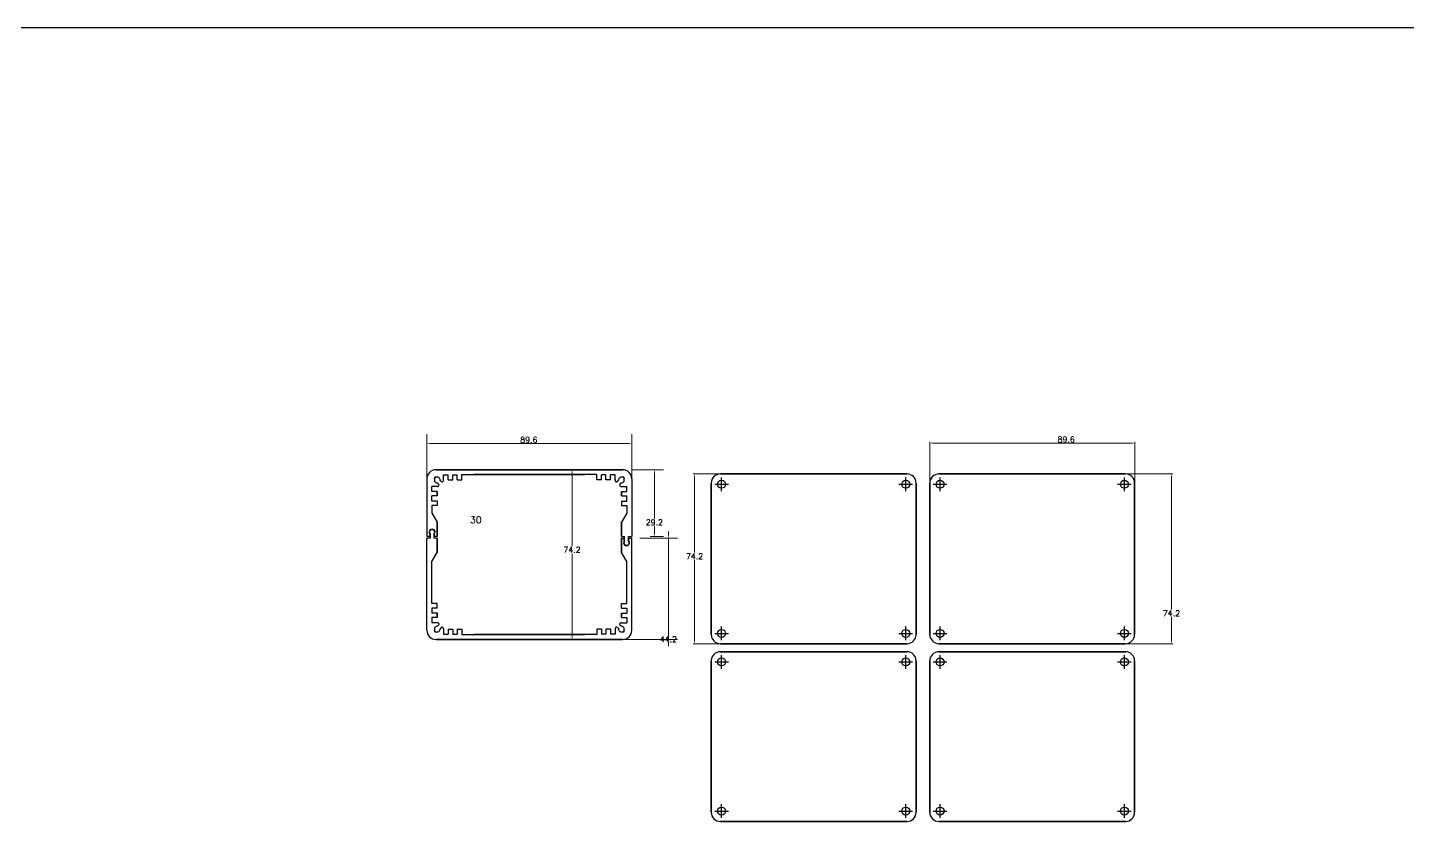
# Model space of a CAD drawing. Header units: millimetres. Extents: x -3365 to 2000, y -387 to 1008.
# Drawn here: x 189 to 793, y -347 to 0 of the extents above; entities that cross this region are included whole.
import ezdxf

# ---------------------------------------------------------------- set-up
doc = ezdxf.new("R2010")
doc.units = ezdxf.units.MM
doc.header["$PDMODE"] = 2
doc.header["$PDSIZE"] = 3
for name, color, linetype in [('BORDERLINE', 6, 'Continuous'), ('POINT', 2, 'Continuous'), ('PROPRO', 1, 'Continuous')]:
    doc.layers.add(name, color=color, linetype=linetype)
doc.styles.get("Standard").update_dxf_attribs({"font": 'txt.shx', "height": 2.5})
doc.dimstyles.new('ISO-25$0', dxfattribs={"dimtxt": 3.5, "dimasz": 1.5, "dimexe": 0.6, "dimexo": 1, "dimgap": 0.3, "dimtad": 1, "dimtih": 1, "dimtoh": 1, "dimdec": 1, "dimdsep": 46, "dimtxsty": 'Standard', "dimcen": 0, "dimclrd": 256, "dimclre": 256, "dimclrt": 256, "dimaunit": 1, "dimadec": 0, "dimazin": 3, "dimtfac": 1, "dimtdec": 1, "dimtofl": 0, "dimtmove": 0, "dimatfit": 3, "dimfxl": 0, "dimlwd": 9, "dimlwe": 9, "dimarcsym": 0})

# ---------------------------------------------------------------- blocks, each defined once
blk = doc.blocks.new('*D1')
at = {"lineweight": 9}
for p, q in [((364.07, -201.87), (364.07, -177.8)), ((453.67, -201.87), (453.67, -177.8)), ((365.57, -181.8), (452.17, -181.8))]:
    blk.add_line(p, q, dxfattribs=at)
for points in [[(365.57, -181.55), (365.57, -182.05), (364.07, -181.8)], [(452.17, -181.55), (452.17, -182.05), (453.67, -181.8)]]:
    blk.add_solid(points)
at = {"layer": 'Defpoints', "color": 0}
for p in [(453.67, -181.8), (364.07, -209.87), (453.67, -209.87)]:
    blk.add_point(p, dxfattribs=at)
at = {"insert": (408.65, -180.23), "char_height": 2.5, "attachment_point": 5}
blk.add_mtext('89.6', dxfattribs=at)
blk = doc.blocks.new('*D2')
at = {"lineweight": 9}
for p, q in [((457.17, -223.27), (473.71, -223.27)), ((469.71, -221.77), (469.71, -220.27)), ((469.71, -223.27), (469.71, -267.47)), ((446.39, -267.47), (473.71, -267.47)), ((469.71, -268.97), (469.71, -270.47))]:
    blk.add_line(p, q, dxfattribs=at)
for points in [[(469.46, -221.77), (469.96, -221.77), (469.71, -223.27)], [(469.46, -268.97), (469.96, -268.97), (469.71, -267.47)]]:
    blk.add_solid(points)
at = {"layer": 'Defpoints', "color": 0}
for p in [(449.17, -223.27), (438.39, -267.47), (469.71, -267.47)]:
    blk.add_point(p, dxfattribs=at)
at = {"insert": (469.71, -267.4), "char_height": 2.5, "attachment_point": 5}
blk.add_mtext('44.2', dxfattribs=at)
blk = doc.blocks.new('*D3')
at = {"lineweight": 9}
for p, q in [((453.89, -193.27), (467.56, -193.27)), ((463.56, -194.77), (463.56, -214.77)), ((461.67, -222.47), (467.56, -222.47)), ((463.56, -220.97), (463.56, -217.92))]:
    blk.add_line(p, q, dxfattribs=at)
for points in [[(463.31, -194.77), (463.81, -194.77), (463.56, -193.27)], [(463.31, -220.97), (463.81, -220.97), (463.56, -222.47)]]:
    blk.add_solid(points)
at = {"layer": 'Defpoints', "color": 0}
for p in [(445.89, -193.27), (453.67, -222.47), (463.56, -222.47)]:
    blk.add_point(p, dxfattribs=at)
at = {"insert": (463.56, -216.34), "char_height": 2.5, "attachment_point": 5}
blk.add_mtext('29.2', dxfattribs=at)
blk = doc.blocks.new('*D4')
at = {"lineweight": 9}
for p, q in [((424.98, -193.27), (428.16, -193.27)), ((427.56, -194.77), (427.56, -226.69)), ((427.56, -265.97), (427.56, -229.89)), ((425.63, -267.47), (428.16, -267.47))]:
    blk.add_line(p, q, dxfattribs=at)
for points in [[(427.31, -194.77), (427.81, -194.77), (427.56, -193.27)], [(427.31, -265.97), (427.81, -265.97), (427.56, -267.47)]]:
    blk.add_solid(points)
at = {"layer": 'Defpoints', "color": 0}
for p in [(423.98, -193.27), (424.63, -267.47), (427.56, -267.47)]:
    blk.add_point(p, dxfattribs=at)
at = {"insert": (427.56, -228.29), "char_height": 2.5, "attachment_point": 5}
blk.add_mtext('74.2', dxfattribs=at)
blk = doc.blocks.new('*U5', base_point=(492.946, 345.316))
at = {"layer": 'POINT', "color": 2}
blk.add_point((492.946, 345.316), dxfattribs=at)
at = {"layer": 'PROPRO'}
blk.add_circle((492.946, 345.316), 1.75, dxfattribs=at)
blk = doc.blocks.new('*U6', base_point=(573.546, 345.316))
at = {"layer": 'POINT', "color": 2}
blk.add_point((573.546, 345.316), dxfattribs=at)
at = {"layer": 'PROPRO'}
blk.add_circle((573.546, 345.316), 1.75, dxfattribs=at)
blk = doc.blocks.new('*U7', base_point=(492.946, 280.116))
at = {"layer": 'POINT', "color": 2}
blk.add_point((492.946, 280.116), dxfattribs=at)
at = {"layer": 'PROPRO'}
blk.add_circle((492.946, 280.116), 1.75, dxfattribs=at)
blk = doc.blocks.new('*U8', base_point=(573.546, 280.116))
at = {"layer": 'POINT', "color": 2}
blk.add_point((573.546, 280.116), dxfattribs=at)
at = {"layer": 'PROPRO'}
blk.add_circle((573.546, 280.116), 1.75, dxfattribs=at)
blk = doc.blocks.new('*D9')
at = {"lineweight": 9}
for p, q in [((525.57, -195.14), (480.55, -195.14)), ((481.15, -196.64), (481.15, -229.49)), ((481.15, -267.84), (481.15, -232.7)), ((532.25, -269.34), (480.55, -269.34))]:
    blk.add_line(p, q, dxfattribs=at)
for points in [[(480.9, -196.64), (481.4, -196.64), (481.15, -195.14)], [(480.9, -267.84), (481.4, -267.84), (481.15, -269.34)]]:
    blk.add_solid(points)
at = {"layer": 'Defpoints', "color": 0}
for p in [(526.57, -195.14), (481.15, -269.34), (533.25, -269.34)]:
    blk.add_point(p, dxfattribs=at)
at = {"insert": (481.15, -231.1), "char_height": 2.5, "attachment_point": 5}
blk.add_mtext('74.2', dxfattribs=at)
blk = doc.blocks.new('*D14')
at = {"lineweight": 9}
for p, q in [((629.85, -195.14), (690.35, -195.14)), ((689.75, -196.64), (689.75, -254.41)), ((689.75, -267.84), (689.75, -257.62)), ((629.85, -269.34), (690.35, -269.34))]:
    blk.add_line(p, q, dxfattribs=at)
for points in [[(689.5, -196.64), (690, -196.64), (689.75, -195.14)], [(689.5, -267.84), (690, -267.84), (689.75, -269.34)]]:
    blk.add_solid(points)
at = {"layer": 'Defpoints', "color": 0}
for p in [(628.85, -195.14), (628.85, -269.34), (689.75, -269.34)]:
    blk.add_point(p, dxfattribs=at)
at = {"insert": (689.75, -256.02), "char_height": 2.5, "attachment_point": 5}
blk.add_mtext('74.2', dxfattribs=at)
blk = doc.blocks.new('*D15')
at = {"lineweight": 9}
for p, q in [((584.05, -231.24), (584.05, -181.05)), ((673.65, -231.24), (673.65, -181.05)), ((585.55, -181.65), (672.15, -181.65))]:
    blk.add_line(p, q, dxfattribs=at)
for points in [[(585.55, -181.4), (585.55, -181.9), (584.05, -181.65)], [(672.15, -181.4), (672.15, -181.9), (673.65, -181.65)]]:
    blk.add_solid(points)
at = {"layer": 'Defpoints', "color": 0}
for p in [(673.65, -181.65), (584.05, -232.24), (673.65, -232.24)]:
    blk.add_point(p, dxfattribs=at)
at = {"insert": (643.68, -180.07), "char_height": 2.5, "attachment_point": 5}
blk.add_mtext('89.6', dxfattribs=at)

msp = doc.modelspace()

# ---------------------------------------------------------------- linework, layer by layer
for p, q in [((0, 0), (2000, 0)), ((488.4458, -199.1393), (488.4458, -265.3393)), ((488.4458, -265.3393), (488.4458, -199.1393)), ((488.4458, -265.3393), (488.4458, -199.1393)), ((574.0458, -195.1393), (492.4458, -195.1393)), ((492.4458, -195.1393), (574.0458, -195.1393)), ((578.0458, -199.1393), (578.0458, -265.3393)), ((578.0458, -199.1393), (578.0458, -265.3393)), ((578.0458, -265.3393), (578.0458, -199.1393)), ((584.0458, -265.3393), (584.0458, -199.1393)), ((584.0458, -265.3393), (584.0458, -199.1393)), ((584.0458, -199.1393), (584.0458, -265.3393)), ((588.0458, -195.1393), (669.6458, -195.1393)), ((669.6458, -195.1393), (588.0458, -195.1393)), ((673.6458, -265.3393), (673.6458, -199.1393)), ((673.6458, -199.1393), (673.6458, -265.3393)), ((673.6458, -199.1393), (673.6458, -265.3393)), ((492.4458, -269.3393), (574.0458, -269.3393)), ((574.0458, -269.3393), (492.4458, -269.3393)), ((669.6458, -269.3393), (588.0458, -269.3393)), ((588.0458, -269.3393), (669.6458, -269.3393)), ((488.4458, -343.0393), (488.4458, -276.8393)), ((488.4458, -343.0393), (488.4458, -276.8393)), ((488.4458, -276.8393), (488.4458, -343.0393)), ((492.4458, -272.8393), (574.0458, -272.8393)), ((574.0458, -272.8393), (492.4458, -272.8393)), ((578.0458, -343.0393), (578.0458, -276.8393)), ((578.0458, -276.8393), (578.0458, -343.0393)), ((578.0458, -276.8393), (578.0458, -343.0393)), ((584.0458, -276.8393), (584.0458, -343.0393)), ((584.0458, -343.0393), (584.0458, -276.8393)), ((584.0458, -343.0393), (584.0458, -276.8393)), ((669.6458, -272.8393), (588.0458, -272.8393)), ((588.0458, -272.8393), (669.6458, -272.8393)), ((673.6458, -276.8393), (673.6458, -343.0393)), ((673.6458, -276.8393), (673.6458, -343.0393)), ((673.6458, -343.0393), (673.6458, -276.8393)), ((574.0458, -347.0393), (492.4458, -347.0393)), ((492.4458, -347.0393), (574.0458, -347.0393)), ((588.0458, -347.0393), (669.6458, -347.0393)), ((669.6458, -347.0393), (588.0458, -347.0393))]:
    msp.add_line(p, q)
at = {"color": 1}
for p, q in [((364.0719, -197.2703), (364.0719, -222.4703)), ((367.4083, -197.3138), (367.2184, -197.1239)), ((368.1154, -196.6067), (367.9255, -196.4168)), ((449.6719, -193.2703), (368.0719, -193.2703)), ((368.0719, -193.2703), (449.6719, -193.2703)), ((369.2063, -199.536), (368.6854, -199.0152)), ((369.2063, -199.536), (368.6854, -199.0152)), ((370.3376, -198.4046), (369.8168, -197.8838)), ((371.3688, -195.5703), (373.3688, -195.5703)), ((371.3688, -197.9029), (371.3688, -195.5703)), ((371.3688, -197.9029), (371.3688, -195.5703)), ((373.3688, -197.7703), (373.3688, -195.5703)), ((373.3688, -197.5703), (373.3688, -195.5703)), ((373.3688, -197.7703), (375.3688, -197.7703)), ((375.3688, -195.5703), (377.3688, -195.5703)), ((375.3688, -197.7703), (375.3688, -195.5703)), ((377.3688, -197.7703), (377.3688, -195.5703)), ((377.3688, -197.7703), (379.3688, -197.7703)), ((379.3688, -195.3703), (433.1625, -195.3703)), ((379.3688, -197.7703), (379.3688, -195.3703)), ((438.3751, -195.3703), (384.5814, -195.3703)), ((438.3751, -197.7703), (438.3751, -195.3703)), ((440.3751, -197.7703), (438.3751, -197.7703)), ((442.3751, -195.5703), (440.3751, -195.5703)), ((440.3751, -197.7703), (440.3751, -195.5703)), ((442.3751, -197.7703), (442.3751, -195.5703)), ((444.3751, -197.7703), (442.3751, -197.7703)), ((446.3751, -195.5703), (444.3751, -195.5703)), ((444.3751, -197.7703), (444.3751, -195.5703)), ((444.3751, -197.5703), (444.3751, -195.5703)), ((446.3751, -197.9029), (446.3751, -195.5703)), ((446.3751, -197.9029), (446.3751, -195.5703)), ((447.4063, -198.4046), (447.9271, -197.8838)), ((448.5376, -199.536), (449.0585, -199.0152)), ((448.5376, -199.536), (449.0585, -199.0152)), ((449.6285, -196.6067), (449.8184, -196.4168)), ((450.3356, -197.3138), (450.5255, -197.1239)), ((453.6719, -197.2703), (453.6719, -222.4703)), ((366.2719, -202.7703), (366.2719, -200.5703)), ((368.5719, -200.5703), (366.2719, -200.5703)), ((368.5719, -202.7703), (366.2719, -202.7703)), ((368.5719, -204.7703), (366.2719, -204.7703)), ((366.2719, -206.9703), (366.2719, -204.7703)), ((368.5719, -204.7703), (368.5719, -202.7703)), ((368.5719, -204.7703), (368.5719, -202.7703)), ((368.5719, -202.7703), (368.5719, -204.7703)), ((368.5719, -202.7703), (368.5719, -204.7703)), ((449.1719, -200.5703), (451.4719, -200.5703)), ((449.1719, -202.7703), (451.4719, -202.7703)), ((449.1719, -204.7703), (449.1719, -202.7703)), ((449.1719, -204.7703), (449.1719, -202.7703)), ((449.1719, -202.7703), (449.1719, -204.7703)), ((449.1719, -202.7703), (449.1719, -204.7703)), ((449.1719, -204.7703), (451.4719, -204.7703)), ((451.4719, -202.7703), (451.4719, -200.5703)), ((451.4719, -206.9703), (451.4719, -204.7703)), ((368.5719, -206.9703), (366.2719, -206.9703)), ((366.2719, -208.9703), (366.2719, -212.2703)), ((368.5719, -208.9703), (366.2719, -208.9703)), ((368.5719, -206.9703), (368.5719, -208.9703)), ((449.1719, -206.9703), (451.4719, -206.9703)), ((449.1719, -206.9703), (449.1719, -208.9703)), ((449.1719, -208.9703), (451.4719, -208.9703)), ((451.4719, -208.9703), (451.4719, -212.2703)), ((366.2719, -212.2703), (368.5719, -216.2703)), ((368.5719, -222.4703), (368.5719, -216.2703)), ((368.5719, -216.2703), (368.5719, -222.4703)), ((368.5719, -216.2703), (368.5719, -222.4703)), ((451.4719, -212.2703), (449.1719, -216.2703)), ((449.1719, -222.4703), (449.1719, -216.2703)), ((449.1719, -216.2703), (449.1719, -222.4703)), ((449.1719, -216.2703), (449.1719, -222.4703)), ((365.3219, -222.4703), (364.0719, -222.4703)), ((365.4719, -223.2703), (364.0719, -223.2703)), ((364.0719, -263.4703), (364.0719, -223.2703)), ((364.0719, -263.4703), (364.0719, -223.2703)), ((365.3219, -221.401), (365.3219, -222.4703)), ((365.3219, -221.401), (365.3219, -222.4703)), ((365.4719, -221.3449), (365.4719, -223.2703)), ((367.1719, -221.3449), (367.1719, -223.2703)), ((368.5719, -223.2703), (367.1719, -223.2703)), ((367.3219, -221.401), (367.3219, -222.4703)), ((367.3219, -221.401), (367.3219, -222.4703)), ((368.5719, -222.4703), (367.3219, -222.4703)), ((368.5719, -223.2703), (368.5719, -229.4703)), ((368.5719, -229.4703), (368.5719, -223.2703)), ((368.5719, -229.4703), (368.5719, -223.2703)), ((449.1719, -222.4703), (450.5719, -222.4703)), ((449.1719, -223.2703), (450.4219, -223.2703)), ((449.1719, -223.2703), (449.1719, -229.4703)), ((449.1719, -229.4703), (449.1719, -223.2703)), ((449.1719, -229.4703), (449.1719, -223.2703)), ((450.4219, -224.3397), (450.4219, -223.2703)), ((450.4219, -224.3397), (450.4219, -223.2703)), ((450.5719, -224.3957), (450.5719, -222.4703)), ((452.2719, -222.4703), (453.6719, -222.4703)), ((452.2719, -224.3957), (452.2719, -222.4703)), ((452.4219, -223.2703), (453.6719, -223.2703)), ((452.4219, -224.3397), (452.4219, -223.2703)), ((452.4219, -224.3397), (452.4219, -223.2703)), ((453.6719, -263.4703), (453.6719, -223.2703)), ((366.2719, -233.4703), (368.5719, -229.4703)), ((366.2719, -251.7703), (366.2719, -233.4703)), ((451.4719, -233.4703), (449.1719, -229.4703)), ((451.4719, -251.7703), (451.4719, -233.4703)), ((368.5719, -251.7703), (366.2719, -251.7703)), ((368.5719, -253.7703), (368.5719, -251.7703)), ((449.1719, -251.7703), (451.4719, -251.7703)), ((449.1719, -253.7703), (449.1719, -251.7703)), ((368.5719, -253.7703), (366.2719, -253.7703)), ((366.2719, -253.7703), (366.2719, -255.9703)), ((368.5719, -255.9703), (366.2719, -255.9703)), ((368.5719, -257.9703), (366.2719, -257.9703)), ((366.2719, -257.9703), (366.2719, -260.1703)), ((368.5719, -255.9703), (368.5719, -257.9703)), ((368.5719, -255.9703), (368.5719, -257.9703)), ((368.5719, -257.9703), (368.5719, -255.9703)), ((368.5719, -257.9703), (368.5719, -255.9703)), ((449.1719, -253.7703), (451.4719, -253.7703)), ((449.1719, -255.9703), (451.4719, -255.9703)), ((449.1719, -255.9703), (449.1719, -257.9703)), ((449.1719, -255.9703), (449.1719, -257.9703)), ((449.1719, -257.9703), (449.1719, -255.9703)), ((449.1719, -257.9703), (449.1719, -255.9703)), ((449.1719, -257.9703), (451.4719, -257.9703)), ((451.4719, -253.7703), (451.4719, -255.9703)), ((451.4719, -257.9703), (451.4719, -260.1703)), ((368.5719, -260.1703), (366.2719, -260.1703)), ((367.4083, -263.4269), (367.2184, -263.6168)), ((368.1154, -264.134), (367.9255, -264.3239)), ((369.2063, -261.2046), (368.6854, -261.7255)), ((369.2063, -261.2046), (368.6854, -261.7255)), ((370.3376, -262.336), (369.8168, -262.8568)), ((371.3688, -262.8378), (371.3688, -265.1703)), ((371.3688, -262.8378), (371.3688, -265.1703)), ((371.3688, -265.1703), (373.3688, -265.1703)), ((373.3688, -262.9703), (373.3688, -265.1703)), ((373.3688, -262.9703), (375.3688, -262.9703)), ((373.3688, -263.1703), (373.3688, -265.1703)), ((375.3688, -262.9703), (375.3688, -265.1703)), ((375.3688, -265.1703), (377.3688, -265.1703)), ((377.3688, -262.9703), (377.3688, -265.1703)), ((377.3688, -262.9703), (379.3688, -262.9703)), ((379.3688, -262.9703), (379.3688, -265.3703)), ((379.3688, -265.3703), (433.1625, -265.3703)), ((438.3751, -265.3703), (384.5814, -265.3703)), ((438.3751, -262.9703), (438.3751, -265.3703)), ((440.3751, -262.9703), (438.3751, -262.9703)), ((440.3751, -262.9703), (440.3751, -265.1703)), ((442.3751, -265.1703), (440.3751, -265.1703)), ((442.3751, -262.9703), (442.3751, -265.1703)), ((444.3751, -262.9703), (442.3751, -262.9703)), ((444.3751, -262.9703), (444.3751, -265.1703)), ((444.3751, -263.1703), (444.3751, -265.1703)), ((446.3751, -265.1703), (444.3751, -265.1703)), ((446.3751, -262.8378), (446.3751, -265.1703)), ((446.3751, -262.8378), (446.3751, -265.1703)), ((447.4063, -262.336), (447.9271, -262.8568)), ((448.5376, -261.2046), (449.0585, -261.7255)), ((448.5376, -261.2046), (449.0585, -261.7255)), ((449.1719, -260.1703), (451.4719, -260.1703)), ((449.6285, -264.134), (449.8184, -264.3239)), ((450.3356, -263.4269), (450.5255, -263.6168)), ((368.0719, -267.4703), (449.6719, -267.4703)), ((449.6719, -267.4703), (368.0719, -267.4703))]:
    msp.add_line(p, q, dxfattribs=at)
for centre in [(492.9458, -199.6393), (573.5458, -199.6393), (588.5458, -199.6393), (669.1458, -199.6393), (492.9458, -264.8393), (573.5458, -264.8393), (588.5458, -264.8393), (669.1458, -264.8393), (492.9458, -277.3393), (573.5458, -277.3393), (588.5458, -277.3393), (669.1458, -277.3393), (492.9458, -342.5393), (573.5458, -342.5393), (588.5458, -342.5393), (669.1458, -342.5393)]:
    msp.add_circle(centre, 1.75)
for centre, radius, start, end in [((368.0719, -197.2703), 4, 90, 180), ((368.5719, -197.7703), 1.5, 115.5287794, 154.4712206), ((368.5719, -197.7703), 1.25, 158.5781785, 275.2081805), ((368.5719, -197.7703), 1.25, 354.7918195, 111.4218215), ((370.7619, -197.9804), 0.6, 225, 354.5211964), ((368.5719, -197.7703), 2.8, 354.5211964, 2.7130825), ((368.5719, -197.7703), 2.8, 354.5211964, 2.7130825), ((449.1719, -197.7703), 2.8, 177.2869175, 185.4788036), ((449.1719, -197.7703), 2.8, 177.2869175, 185.4788036), ((446.982, -197.9804), 0.6, 185.4788036, 315), ((449.1719, -197.7703), 1.25, 68.5781785, 185.2081805), ((449.1719, -197.7703), 1.25, 264.7918195, 21.4218215), ((449.6719, -197.2703), 4, 0, 90), ((449.1719, -197.7703), 1.5, 25.5287794, 64.4712206), ((368.5719, -197.7703), 2.8, 270, 275.4788036), ((368.782, -199.9603), 0.6, 275.4788036, 45), ((448.9619, -199.9603), 0.6, 135, 264.5211964), ((449.1719, -197.7703), 2.8, 264.5211964, 270), ((366.3219, -220.5703), 1.3, 320.2848628, 219.7151372), ((366.3219, -220.5703), 1.3, 320.2848628, 219.7151372), ((366.3219, -220.5703), 1.15, 317.6573945, 222.3426055), ((451.4219, -225.1703), 1.3, 140.2848628, 39.7151372), ((451.4219, -225.1703), 1.3, 140.2848628, 39.7151372), ((451.4219, -225.1703), 1.15, 137.6573945, 42.3426055), ((368.0719, -263.4703), 4, 180, 270), ((368.5719, -262.9703), 1.5, 205.5287794, 244.4712206), ((368.5719, -262.9703), 1.25, 84.7918195, 201.4218215), ((368.5719, -262.9703), 1.25, 248.5781785, 5.2081805), ((368.5719, -262.9703), 2.8, 84.5211964, 90), ((368.782, -260.7804), 0.6, 315, 84.5211964), ((370.7619, -262.7603), 0.6, 5.4788036, 135), ((368.5719, -262.9703), 2.8, 357.2869175, 5.4788036), ((368.5719, -262.9703), 2.8, 357.2869175, 5.4788036), ((449.1719, -262.9703), 2.8, 174.5211964, 182.7130825), ((449.1719, -262.9703), 2.8, 174.5211964, 182.7130825), ((446.982, -262.7603), 0.6, 45, 174.5211964), ((449.1719, -262.9703), 1.25, 174.7918195, 291.4218215), ((448.9619, -260.7804), 0.6, 95.4788036, 225), ((449.1719, -262.9703), 2.8, 90, 95.4788036), ((449.1719, -262.9703), 1.25, 338.5781785, 95.2081805), ((449.6719, -263.4703), 4, 270, 0), ((449.1719, -262.9703), 1.5, 295.5287794, 334.4712206)]:
    msp.add_arc(centre, radius, start, end, dxfattribs=at)
for centre, start, end in [((492.4458, -199.1393), 90, 180), ((574.0458, -199.1393), 0, 90), ((588.0458, -199.1393), 90, 180), ((669.6458, -199.1393), 0, 90), ((492.4458, -265.3393), 180, 270), ((574.0458, -265.3393), 270, 0), ((588.0458, -265.3393), 180, 270), ((669.6458, -265.3393), 270, 0), ((492.4458, -276.8393), 90, 180), ((574.0458, -276.8393), 0, 90), ((588.0458, -276.8393), 90, 180), ((669.6458, -276.8393), 0, 90), ((492.4458, -343.0393), 180, 270), ((574.0458, -343.0393), 270, 0), ((588.0458, -343.0393), 180, 270), ((669.6458, -343.0393), 270, 0)]:
    msp.add_arc(centre, 4, start, end)
at = {"layer": 'BORDERLINE'}
msp.add_line((0, 0), (2000, 0), dxfattribs=at)

# ---------------------------------------------------------------- block references
at = {"layer": 'PROPRO'}
for name, p in [('*U5', (492.946, -199.6388)), ('*U6', (573.546, -199.6388)), ('*U5', (588.546, -199.6388)), ('*U6', (669.146, -199.6388)), ('*U7', (492.946, -264.8388)), ('*U8', (573.546, -264.8388)), ('*U7', (588.546, -264.8388)), ('*U8', (669.146, -264.8388)), ('*U5', (492.946, -277.3388)), ('*U6', (573.546, -277.3388)), ('*U5', (588.546, -277.3388)), ('*U6', (669.146, -277.3388)), ('*U7', (492.946, -342.5388)), ('*U8', (573.546, -342.5388)), ('*U7', (588.546, -342.5388)), ('*U8', (669.146, -342.5388))]:
    msp.add_blockref(name, p, dxfattribs=at)

# ---------------------------------------------------------------- texts
at = {"color": 3, "insert": (382.8957, -213.702), "char_height": 3, "width": 34.584059, "attachment_point": 1}
msp.add_mtext('30 ', dxfattribs=at)

# ---------------------------------------------------------------- dimensions: what is measured, and where the dimension line sits
at = {"color": 3}
dim = msp.add_linear_dim(base=(453.6719, -181.8049), p1=(364.0719, -209.8703), p2=(453.6719, -209.8703), dimstyle='ISO-25$0', override={"dimtxt": 5, "dimexe": 4, "dimexo": 8, "dimdec": 3, "dimtdec": 3, "dimtmove": 1}, dxfattribs=at)
dim.commit()
dim.dimension.update_dxf_attribs({"geometry": '*D1', "text_midpoint": (408.6491, -181.8049), "dimtype": 160})
dim = msp.add_linear_dim(base=(673.6458, -181.6467), p1=(584.0458, -232.2393), p2=(673.6458, -232.2393), dimstyle='ISO-25$0')
dim.commit()
dim.dimension.update_dxf_attribs({"geometry": '*D15', "text_midpoint": (643.6774, -181.6467), "dimtype": 160})
for base, p1, p2, override, picture, middle in [((427.5584, -267.4703), (423.9824, -193.2703), (424.6326, -267.4703), {"dimtxt": 5, "dimdec": 3, "dimtdec": 3, "dimtmove": 1}, '*D4', (427.5584, -228.2905)), ((463.5569, -222.4703), (445.8914, -193.2703), (453.6719, -222.4703), {"dimtxt": 5, "dimexe": 4, "dimexo": 8, "dimdec": 3, "dimtdec": 3, "dimtmove": 1}, '*D3', (463.5569, -216.3429)), ((469.706, -267.4703), (449.1719, -223.2703), (438.394, -267.4703), {"dimtxt": 2, "dimexe": 4, "dimexo": 8, "dimgap": 2, "dimtmove": 1}, '*D2', (469.706, -267.4031))]:
    dim = msp.add_linear_dim(base=base, p1=p1, p2=p2, angle=90, dimstyle='ISO-25$0', override=override, dxfattribs=at)
    dim.commit()
    dim.dimension.update_dxf_attribs({"geometry": picture, "text_midpoint": middle, "dimtype": 160})
for base, p1, p2, picture, middle in [((481.1475, -269.3393), (526.5675, -195.1393), (533.2458, -269.3393), '*D9', (481.1475, -231.099)), ((689.7518, -269.3393), (628.8458, -195.1393), (628.8458, -269.3393), '*D14', (689.7518, -256.0186))]:
    dim = msp.add_linear_dim(base=base, p1=p1, p2=p2, angle=90, dimstyle='ISO-25$0')
    dim.commit()
    dim.dimension.update_dxf_attribs({"geometry": picture, "text_midpoint": middle, "dimtype": 160})

doc.saveas('drawing.dxf')
